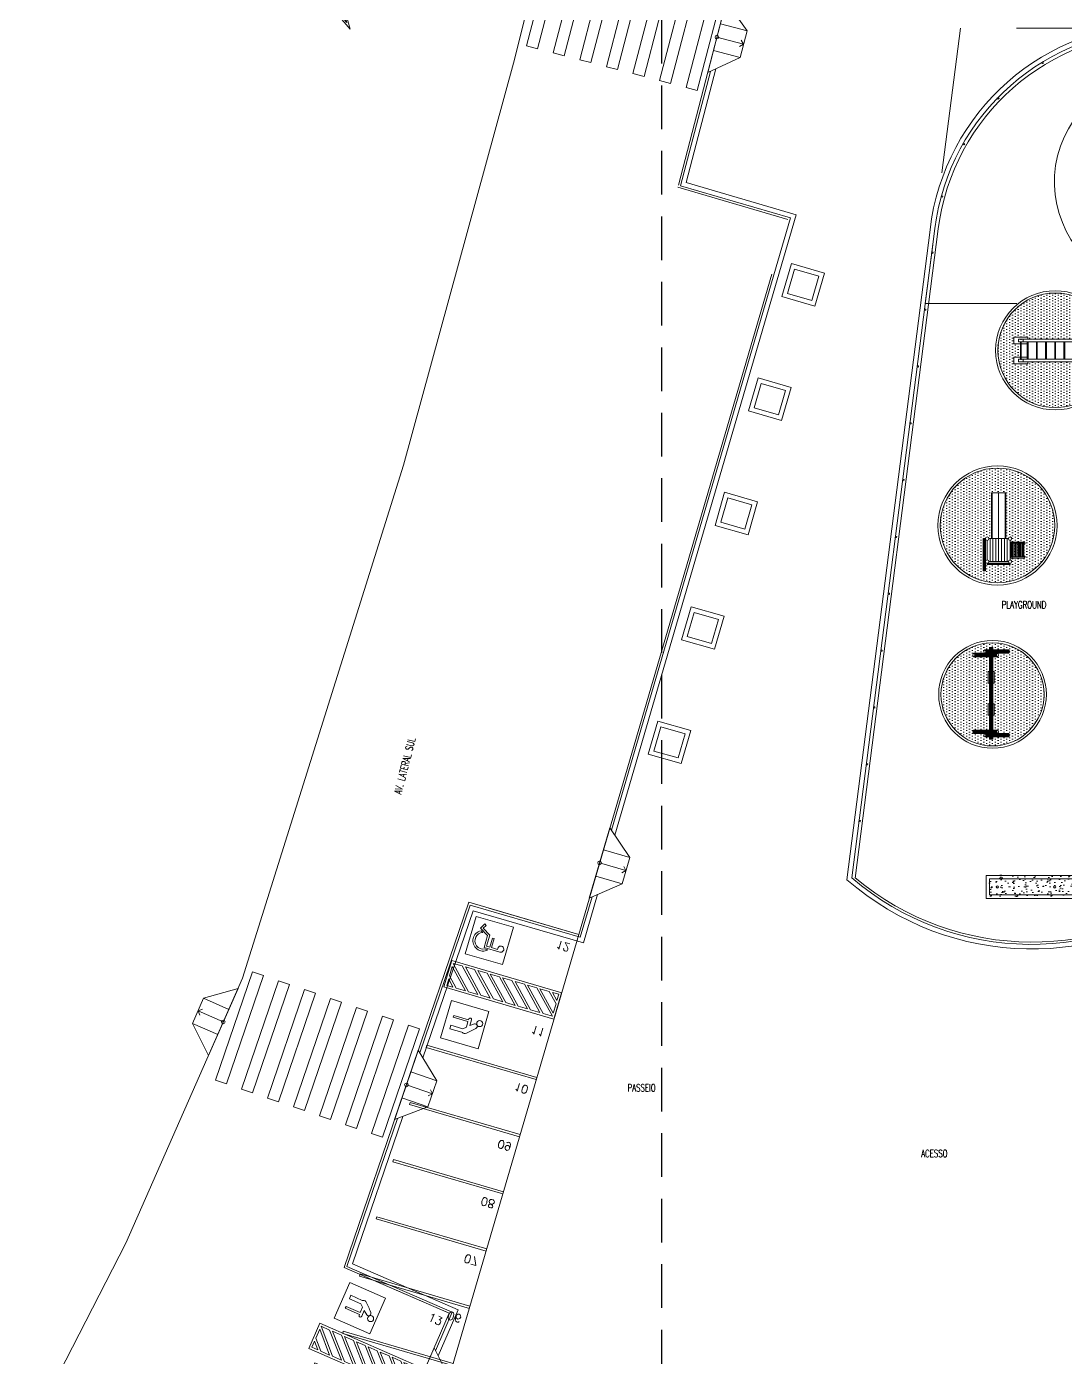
# Model space of a CAD drawing. Header units: millimetres. Extents: x 206 to 837, y 40 to 323.
# Drawn here: x 616.8 to 662.2, y 229.3 to 287.4 of the extents above; entities that cross this region are included whole.
import ezdxf
from ezdxf.enums import TextEntityAlignment as Align

# ---------------------------------------------------------------- set-up
doc = ezdxf.new("R2010")
doc.units = ezdxf.units.MM
doc.linetypes.add('HIDDEN', pattern=[9.525, 6.35, -3.175])
for name, color, linetype, lineweight in [('I-ARQ', 8, 'Continuous', 0), ('I-LAYOUT', 30, 'Continuous', 9), ('I-NORMO_ARQ', 9, 'Continuous', 0)]:
    doc.layers.add(name, color=color, linetype=linetype, lineweight=lineweight)
doc.styles.add('COTA250', font='ROMANS.SHX')
doc.styles.add('ROMANS', font='ROMANS.SHX', dxfattribs={"height": 0.25})
doc.styles.add('TOPO2', font='arial.ttf')

# ---------------------------------------------------------------- blocks, each defined once
blk = doc.blocks.new('XREF1$0$A$C1FD107CC')
at = {"layer": 'I-ARQ'}
h = blk.add_hatch(dxfattribs=at)
h.set_pattern_fill('AR-SAND', color=256, scale=0.008, style=0, double=1)
h.set_pattern_definition([(37.5, (1.33688, -2.00926), (-0.0128, 0.39153), [0, -0.308864, 0, -0.34544, 0, -0.3302]), (7.5, (1.3369, -2.00926), (0.35962, 0.57346), [0, -0.166624, 0, -0.278384, 0, -0.10668]), (327.5, (1.08694, -2.00926), (0.632794, 0.00115), [0, -0.1016, 0, -0.36576, 0, -0.47752]), (317.5, (1.08694, -2.00926), (0.610845, 0.178343), [0, -0.0508, 0, -0.239776, 0, -0.27432])])
h.paths.add_polyline_path([(0.237, 3.841), (1.187, 3.841), (1.187, -1.859), (0.237, -1.859)])
at = {"layer": 'I-ARQ', "elevation": 0.109}
blk.add_lwpolyline([(1.25, -2.009), (0.25, -2.009), (0.25, 3.991), (1.25, 3.991)], close=True, dxfattribs=at)
at = {"layer": 'I-ARQ', "linetype": 'HIDDEN', "elevation": 0.109}
blk.add_lwpolyline([(1.1, -1.859), (0.4, -1.859), (0.4, 3.841), (1.1, 3.841)], close=True, dxfattribs=at)
at = {"layer": 'I-ARQ'}
for centre, radius in [((0.75, 3.491, 0.109), 0.0508), ((0.75, 3.491, 0.109), 0.0458), ((0.75, 0.991, 0.109), 0.0508), ((0.75, 0.991, 0.109), 0.0458), ((0.75, -1.509, 0.109), 0.0508), ((0.75, -1.509, 0.109), 0.0458)]:
    blk.add_circle(centre, radius, dxfattribs=at)
blk = doc.blocks.new('A$C70E94E78')
at = {"layer": 'I-ARQ', "linetype": 'Continuous', "ltscale": 3}
for p, q in [((1.6, 1.28), (1.459, 1.138)), ((1.6, 1.28), (1.6, 0.08)), ((1.6, 1.28), (1.741, 1.138)), ((0, 0.08), (3.2, 0.08))]:
    blk.add_line(p, q, dxfattribs=at)
for points in [[(1, 1.28), (0, 0.08)], [(2.2, 0.08), (2.2, 1.28), (1, 1.28), (1, 0.08)], [(2.2, 1.28), (3.2, 0.08)]]:
    blk.add_lwpolyline(points, dxfattribs=at)
blk.add_circle((1.6, 0.08), 0.0798, dxfattribs=at)
blk = doc.blocks.new('A$C3C616FB4')
at = {"color": 0}
for points in [[(0.938, 1.125), (0.375, 1.125), (0.375, 0.916), (1.072, 0.916), (1.358, 0.42), (1.575, 0.545), (1.637, 0.437), (1.312, 0.249), (1, 0.791), (0.25, 0.791), (0.25, 1.791, -3.146264), (0.375, 1.614), (0.375, 1.225), (0.938, 1.225)], [(0.175, 1.059), (0.175, 0.843, 1.067989), (1.1, 0.468), (1.177, 0.333, -1.151299)]]:
    blk.add_lwpolyline(points, format="xyb", close=True, dxfattribs=at)
blk = doc.blocks.new('A$C293D0826')
for p, q in [((0.006, 0), (0.048, 0)), ((0.138, 0), (0.16, 0))]:
    blk.add_line(p, q)
for points in [[(0.006, 0), (0.008, 0.136, 0.152101), (0.003, 0.155, -0.324449), (0.004, 0.175, -0.029904), (0.091, 0.273, -0.842544), (0.134, 0.243), (0.102, 0.2)], [(0.102, 0.2), (0.169, 0.2, -0.9137), (0.172, 0.17), (0.16, 0.17), (0.16, 0)]]:
    blk.add_lwpolyline(points, format="xyb")
blk.add_lwpolyline([(0.138, 0), (0.138, 0.169), (0.076, 0.169), (0.047, 0.136), (0.048, 0)])
blk.add_circle((0.154, 0.298), 0.0333)
blk = doc.blocks.new('A$C440D491C')
at = {"layer": 'I-ARQ'}
for p, q in [((24.9, 5), (24.9, 0.91)), ((24.9, 5), (24.9, 0)), ((57.4, 5), (24.9, 5)), ((27.55, 5.003), (27.55, 0)), ((27.55, 5), (28.75, 5)), ((28.65, 4.903), (27.65, 3.903)), ((27.65, 4.9), (27.65, 4.61)), ((27.94, 4.9), (27.65, 4.9)), ((28.506, 4.9), (27.65, 4.044)), ((28.082, 4.9), (27.65, 4.468)), ((27.94, 4.9), (27.65, 4.61)), ((28.506, 4.9), (28.082, 4.9)), ((28.65, 4.9), (28.648, 4.9)), ((28.65, 4.9), (28.65, 4.478)), ((28.75, 5.002), (28.75, 0)), ((31.4, 5), (31.4, 0)), ((31.5, 5), (31.5, 0)), ((34, 5), (34, 0)), ((34.1, 5), (34.1, 0)), ((36.6, 5), (36.6, 0)), ((36.7, 5), (36.7, 0)), ((39.2, 5), (39.2, 0)), ((39.3, 5), (39.3, 0)), ((41.8, 5), (41.8, 0)), ((41.9, 5), (41.9, 0)), ((44.4, 5), (44.4, 0)), ((44.5, 5), (44.5, 0)), ((47, 5), (47, 0)), ((47.1, 5), (47.1, 0)), ((49.6, 5), (49.6, 0)), ((49.6, 5), (49.6, 0)), ((49.7, 5), (49.7, 0)), ((49.7, 5), (49.7, 0)), ((52.2, 5), (52.2, 0)), ((52.3, 5), (52.3, 0)), ((54.8, 5), (54.8, 0)), ((54.9, 5), (54.9, 0)), ((57.4, 5), (57.4, 0)), ((28.65, 4.478), (27.65, 3.478)), ((27.65, 4.468), (27.65, 4.044)), ((28.65, 4.337), (27.65, 3.337)), ((28.65, 4.337), (28.65, 3.913)), ((28.65, 3.913), (27.65, 2.913)), ((27.65, 3.478), (27.65, 3.903)), ((28.65, 3.771), (27.65, 2.771)), ((28.65, 3.771), (28.65, 3.347)), ((28.65, 3.347), (27.65, 2.347)), ((27.65, 2.913), (27.65, 3.337)), ((28.65, 3.206), (27.65, 2.206)), ((28.65, 3.206), (28.65, 2.781)), ((28.65, 2.781), (27.65, 1.781)), ((27.65, 2.347), (27.65, 2.771)), ((28.65, 2.64), (27.65, 1.64)), ((28.65, 2.64), (28.65, 2.216)), ((28.65, 2.216), (27.65, 1.216)), ((27.65, 1.781), (27.65, 2.206)), ((28.65, 2.074), (27.65, 1.074)), ((28.65, 2.074), (28.65, 1.65)), ((28.65, 1.65), (27.65, 0.65)), ((27.65, 1.216), (27.65, 1.64)), ((28.65, 1.508), (27.65, 0.508)), ((28.65, 1.508), (28.65, 1.084)), ((28.65, 1.084), (27.65, 0.1)), ((27.65, 0.65), (27.65, 1.074)), ((28.65, 0.943), (27.792, 0.1)), ((28.65, 0.943), (28.65, 0.519)), ((28.75, 0), (27.55, 0)), ((27.65, 0.1), (27.65, 0.508)), ((28.216, 0.1), (27.792, 0.1)), ((28.65, 0.519), (28.216, 0.1)), ((28.65, 0.377), (28.357, 0.1)), ((28.65, 0.1), (28.357, 0.1)), ((28.65, 0.377), (28.65, 0.1)), ((31.5, 0), (31.4, 0)), ((34.1, 0), (34, 0)), ((36.7, 0), (36.6, 0)), ((39.3, 0), (39.2, 0)), ((41.9, 0), (41.8, 0)), ((44.5, 0), (44.4, 0)), ((47.1, 0), (47, 0)), ((49.7, 0), (49.6, 0)), ((49.7, 0), (49.6, 0)), ((52.3, 0), (52.2, 0)), ((54.9, 0), (54.8, 0))]:
    blk.add_line(p, q, dxfattribs=at)
at = {"layer": 'I-LAYOUT'}
for points in [[(27.1, 0.484), (25.4, 0.484), (25.4, 2.184), (27.1, 2.184)], [(29.225, 0.484), (30.925, 0.484), (30.925, 2.184), (29.225, 2.184)]]:
    blk.add_lwpolyline(points, close=True, dxfattribs=at)
at = {"layer": 'I-LAYOUT', "xscale": -0.7200000006705523, "yscale": 0.7200000006705523, "zscale": 0.7200000000000001}
blk.add_blockref('A$C3C616FB4', (26.79, 0.627), dxfattribs=at)
at = {"layer": 'I-LAYOUT', "extrusion": (0, 0, -1), "xscale": 4, "yscale": 4, "zscale": -4}
blk.add_blockref('A$C293D0826', (-30.462, 0.756), dxfattribs=at)
at = {"layer": 'I-ARQ', "style": 'COTA250', "text_generation_flag": 2}
for s, p in [('12', (25.583, 4.483)), ('11', (29.446, 4.48)), ('10', (32.046, 4.48)), ('09', (34.646, 4.48)), ('08', (37.246, 4.48)), ('07', (39.846, 4.48)), ('06', (42.446, 4.48)), ('05', (45.046, 4.48)), ('04', (47.646, 4.48)), ('03', (50.246, 4.48)), ('02', (52.846, 4.48)), ('01', (55.454, 4.48))]:
    blk.add_text(s, height=0.36, rotation=270, dxfattribs=at).set_placement(p, align=Align.MIDDLE_CENTER)
blk = doc.blocks.new('A$C2D12074D')
at = {"layer": 'I-ARQ'}
for p, q in [((0, 5), (0, 0.91)), ((0, 5), (0, 0)), ((32.5, 5), (0, 5)), ((2.65, 5.003), (2.65, 0)), ((2.65, 5), (3.85, 5)), ((3.75, 4.903), (2.75, 3.903)), ((2.75, 4.9), (2.75, 4.61)), ((3.04, 4.9), (2.75, 4.9)), ((3.606, 4.9), (2.75, 4.044)), ((3.182, 4.9), (2.75, 4.468)), ((3.04, 4.9), (2.75, 4.61)), ((3.606, 4.9), (3.182, 4.9)), ((3.75, 4.9), (3.747, 4.9)), ((3.75, 4.9), (3.75, 4.478)), ((3.85, 5.002), (3.85, 0)), ((6.5, 5), (6.5, 0)), ((6.6, 5), (6.6, 0)), ((9.1, 5), (9.1, 0)), ((9.2, 5), (9.2, 0)), ((11.7, 5), (11.7, 0)), ((11.8, 5), (11.8, 0)), ((14.3, 5), (14.3, 0)), ((14.4, 5), (14.4, 0)), ((16.9, 5), (16.9, 0)), ((17, 5), (17, 0)), ((19.5, 5), (19.5, 0)), ((19.6, 5), (19.6, 0)), ((22.1, 5), (22.1, 0)), ((22.2, 5), (22.2, 0)), ((24.7, 5), (24.7, 0)), ((24.7, 5), (24.7, 0)), ((24.8, 5), (24.8, 0)), ((24.8, 5), (24.8, 0)), ((27.3, 5), (27.3, 0)), ((27.4, 5), (27.4, 0)), ((29.9, 5), (29.9, 0)), ((30, 5), (30, 0)), ((32.5, 5), (32.5, 0)), ((3.75, 4.478), (2.75, 3.478)), ((2.75, 4.468), (2.75, 4.044)), ((3.75, 4.337), (2.75, 3.337)), ((3.75, 4.337), (3.75, 3.913)), ((3.75, 3.913), (2.75, 2.913)), ((2.75, 3.478), (2.75, 3.903)), ((3.75, 3.771), (2.75, 2.771)), ((3.75, 3.771), (3.75, 3.347)), ((3.75, 3.347), (2.75, 2.347)), ((2.75, 2.913), (2.75, 3.337)), ((3.75, 3.206), (2.75, 2.206)), ((3.75, 3.206), (3.75, 2.781)), ((3.75, 2.781), (2.75, 1.781)), ((2.75, 2.347), (2.75, 2.771)), ((3.75, 2.64), (2.75, 1.64)), ((3.75, 2.64), (3.75, 2.216)), ((3.75, 2.216), (2.75, 1.216)), ((2.75, 1.781), (2.75, 2.206)), ((3.75, 2.074), (2.75, 1.074)), ((3.75, 2.074), (3.75, 1.65)), ((3.75, 1.65), (2.75, 0.65)), ((2.75, 1.216), (2.75, 1.64)), ((3.75, 1.508), (2.75, 0.508)), ((3.75, 1.508), (3.75, 1.084)), ((3.75, 1.084), (2.75, 0.1)), ((2.75, 0.65), (2.75, 1.074)), ((3.75, 0.943), (2.891, 0.1)), ((3.75, 0.943), (3.75, 0.519)), ((3.85, 0), (2.65, 0)), ((2.75, 0.1), (2.75, 0.508)), ((3.316, 0.1), (2.891, 0.1)), ((3.75, 0.519), (3.316, 0.1)), ((3.75, 0.377), (3.457, 0.1)), ((3.75, 0.1), (3.457, 0.1)), ((3.75, 0.377), (3.75, 0.1)), ((6.6, 0), (6.5, 0)), ((9.2, 0), (9.1, 0)), ((11.8, 0), (11.7, 0)), ((14.4, 0), (14.3, 0)), ((17, 0), (16.9, 0)), ((19.6, 0), (19.5, 0)), ((22.2, 0), (22.1, 0)), ((24.8, 0), (24.7, 0)), ((24.8, 0), (24.7, 0)), ((27.4, 0), (27.3, 0)), ((30, 0), (29.9, 0))]:
    blk.add_line(p, q, dxfattribs=at)
at = {"layer": 'I-LAYOUT'}
for points in [[(2.2, 0.484), (0.5, 0.484), (0.5, 2.184), (2.2, 2.184)], [(4.325, 0.484), (6.025, 0.484), (6.025, 2.184), (4.325, 2.184)]]:
    blk.add_lwpolyline(points, close=True, dxfattribs=at)
at = {"layer": 'I-LAYOUT', "extrusion": (0, 0, -1), "xscale": -4, "yscale": 4, "zscale": -4}
blk.add_blockref('A$C293D0826', (-0.963, 0.756), dxfattribs=at)
at = {"layer": 'I-LAYOUT', "xscale": 0.7200000006705523, "yscale": 0.7200000006705523, "zscale": 0.7200000006705523}
blk.add_blockref('A$C3C616FB4', (4.635, 0.627), dxfattribs=at)
at = {"layer": 'I-ARQ', "style": 'COTA250'}
for s, p in [('13', (0.477, 4.558)), ('14', (4.327, 4.56)), ('15', (7.077, 4.558)), ('16', (9.677, 4.558)), ('17', (12.277, 4.558)), ('18', (14.877, 4.558)), ('19', (17.477, 4.558)), ('20', (20.077, 4.558)), ('21', (22.677, 4.558)), ('22', (25.277, 4.558)), ('23', (27.877, 4.558)), ('24', (30.477, 4.558))]:
    blk.add_text(s, height=0.36, rotation=90, dxfattribs=at).set_placement(p, align=Align.MIDDLE_CENTER)
blk = doc.blocks.new('A$C5FAE593F')
at = {"layer": 'I-ARQ'}
for points in [[(2.489, 8.903), (2.327, 8.43), (7.059, 6.813), (7.221, 7.287)], [(2.101, 7.767), (1.939, 7.294), (6.671, 5.678), (6.833, 6.151)], [(1.713, 6.632), (1.552, 6.159), (6.283, 4.542), (6.445, 5.015)], [(1.325, 5.496), (1.164, 5.023), (5.895, 3.407), (6.057, 3.88)], [(0.937, 4.361), (0.776, 3.887), (5.507, 2.271), (5.669, 2.744)], [(0.55, 3.225), (0.388, 2.752), (5.119, 1.136), (5.281, 1.609)], [(0.162, 2.089), (0, 1.616), (4.732, 0), (4.893, 0.473)]]:
    blk.add_lwpolyline(points, close=True, dxfattribs=at)
blk = doc.blocks.new('A$C3E7E2C63')
at = {"layer": 'I-ARQ'}
for points in [[(0.09, 3), (0, 3), (0, 3.6), (0.3, 3.6), (0.3, 3.317)], [(1.08, 3), (1.17, 3), (1.17, 3.6), (0.87, 3.6), (0.87, 3.317)], [(0.3, 3.282), (0.3, 3.017)], [(0.87, 3.282), (0.87, 3.017)], [(0.09, 0.6), (0, 0.6), (0, 0), (0.3, 0), (0.3, 0.282)], [(0.3, 0.317), (0.3, 0.582)], [(1.08, 0.6), (1.17, 0.6), (1.17, 0), (0.87, 0), (0.87, 0.282)], [(0.87, 0.317), (0.87, 0.582)]]:
    blk.add_lwpolyline(points, dxfattribs=at)
for points in [[(0.09, 3.4), (0.09, 3.2), (0.21, 3.2), (0.21, 3.4)], [(0.09, 3.4), (0.09, 0.2), (0.21, 0.2), (0.21, 3.4)], [(0.21, 3.317), (0.21, 3.282), (0.96, 3.282), (0.96, 3.317)], [(0.21, 3.017), (0.21, 2.982), (0.96, 2.982), (0.96, 3.017)], [(0.96, 3.4), (0.96, 3.2), (1.08, 3.2), (1.08, 3.4)], [(0.96, 3.4), (0.96, 0.2), (1.08, 0.2), (1.08, 3.4)], [(0.21, 2.617), (0.21, 2.582), (0.96, 2.582), (0.96, 2.617)], [(0.21, 2.217), (0.21, 2.182), (0.96, 2.182), (0.96, 2.217)], [(0.21, 1.817), (0.21, 1.782), (0.96, 1.782), (0.96, 1.817)], [(0.21, 1.417), (0.21, 1.382), (0.96, 1.382), (0.96, 1.417)], [(0.21, 1.017), (0.21, 0.982), (0.96, 0.982), (0.96, 1.017)], [(0.21, 0.617), (0.21, 0.582), (0.96, 0.582), (0.96, 0.617)], [(0.09, 0.2), (0.09, 0.4), (0.21, 0.4), (0.21, 0.2)], [(0.21, 0.282), (0.21, 0.317), (0.96, 0.317), (0.96, 0.282)], [(0.96, 0.2), (0.96, 0.4), (1.08, 0.4), (1.08, 0.2)]]:
    blk.add_lwpolyline(points, close=True, dxfattribs=at)
blk = doc.blocks.new('A$C1955152B')
at = {"layer": 'I-ARQ'}
h = blk.add_hatch(dxfattribs=at)
h.set_pattern_fill('DOTS', color=256, scale=2, style=0)
h.set_pattern_definition([(0, (0.1, 0.1), (0.0625, 0.125), [0, -0.125])])
h.paths.add_polyline_path([(0.1, 2.6, 1), (5.1, 2.6, 1)])
h.paths.add_polyline_path([(3.103, 1.402), (3.193, 1.402), (3.193, 0.802), (2.893, 0.802), (2.893, 1.085), (2.323, 1.085), (2.323, 0.802), (2.023, 0.802), (2.023, 1.402), (2.113, 1.402), (2.113, 3.802), (2.023, 3.802), (2.023, 4.402), (2.323, 4.402), (2.323, 4.12), (2.893, 4.12), (2.893, 4.402), (3.193, 4.402), (3.193, 3.802), (3.103, 3.802)], flags=16)
h.paths.add_polyline_path([(2.983, 3.385), (2.233, 3.385), (2.233, 3.42), (2.983, 3.42)], flags=0)
h.paths.add_polyline_path([(2.983, 3.02), (2.983, 2.985), (2.233, 2.985), (2.233, 3.02)], flags=0)
h.paths.add_polyline_path([(2.983, 3.785), (2.233, 3.785), (2.233, 3.82), (2.983, 3.82)], flags=0)
h.paths.add_polyline_path([(3.103, 4.002), (2.983, 4.002), (2.983, 4.202), (3.103, 4.202)], flags=0)
h.paths.add_polyline_path([(2.983, 2.62), (2.983, 2.585), (2.233, 2.585), (2.233, 2.62)], flags=0)
h.paths.add_polyline_path([(2.983, 2.22), (2.983, 2.185), (2.233, 2.185), (2.233, 2.22)], flags=0)
h.paths.add_polyline_path([(2.233, 4.002), (2.113, 4.002), (2.113, 4.202), (2.233, 4.202)], flags=0)
h.paths.add_polyline_path([(2.983, 1.82), (2.983, 1.785), (2.233, 1.785), (2.233, 1.82)], flags=0)
h.paths.add_polyline_path([(2.983, 1.42), (2.983, 1.385), (2.233, 1.385), (2.233, 1.42)], flags=0)
h.paths.add_polyline_path([(3.103, 1.202), (3.103, 1.002), (2.983, 1.002), (2.983, 1.202)], flags=0)
h.paths.add_polyline_path([(2.233, 1.202), (2.233, 1.002), (2.113, 1.002), (2.113, 1.202)], flags=0)
for radius in [2.6, 2.5]:
    blk.add_circle((2.6, 2.6), radius, dxfattribs=at)
blk.add_blockref('A$C3E7E2C63', (2.023, 0.802), dxfattribs=at)
blk = doc.blocks.new('A$C789133D2')
at = {"layer": 'I-ARQ'}
for p, q in [((0, 1.725), (0, 1.825)), ((0, 1.825), (1.4, 1.825)), ((0, 1.82), (1.4, 1.82)), ((0, 1.814), (1.4, 1.814)), ((0, 1.808), (1.4, 1.808)), ((0, 1.8), (1.4, 1.8)), ((0, 1.79), (1.4, 1.79)), ((0, 1.775), (1.4, 1.775)), ((0, 1.76), (1.4, 1.76)), ((0, 1.75), (1.4, 1.75)), ((0, 1.742), (1.4, 1.742)), ((1.4, 1.725), (1.4, 1.825)), ((0, 1.736), (1.4, 1.736)), ((0, 1.73), (1.4, 1.73)), ((0, 1.725), (1.4, 1.725)), ((0.325, 1.65), (0.275, 1.65)), ((0.275, 0.65), (0.275, 1.65)), ((0.279, 1.65), (0.279, 0.65)), ((0.283, 1.65), (0.283, 0.65)), ((0.29, 1.65), (0.29, 0.65)), ((0.3, 1.65), (0.3, 0.65)), ((0.31, 1.65), (0.31, 0.65)), ((0.317, 1.65), (0.317, 0.65)), ((0.321, 1.65), (0.321, 0.65)), ((0.325, 0.65), (0.325, 1.65)), ((0.4, 1.575), (0.4, 0.725)), ((1.4, 1.525), (0.4, 1.525)), ((1.4, 1.4), (0.4, 1.4)), ((1.4, 1.275), (0.4, 1.275)), ((1.325, 1.65), (0.475, 1.65)), ((1.4, 0.725), (1.4, 1.575)), ((1.4, 1.46), (3.4, 1.46)), ((1.4, 1.435), (3.4, 1.435)), ((3.4, 1.45), (3.4, 1.46)), ((3.4, 0.85), (3.4, 1.45)), ((0.275, 0.65), (0.325, 0.65)), ((1.4, 1.15), (0.4, 1.15)), ((1.4, 1.025), (0.4, 1.025)), ((1.4, 0.9), (0.4, 0.9)), ((1.4, 0.775), (0.4, 0.775)), ((1.325, 0.65), (0.475, 0.65)), ((0.55, 0.6), (0.55, 0.05)), ((0.6, 0.65), (0.6, 0.6)), ((0.6, 0.6), (1.2, 0.6)), ((0.6, 0.59), (1.2, 0.59)), ((0.6, 0.59), (0.6, 0.54)), ((1.2, 0.65), (1.2, 0.6)), ((1.2, 0.561), (1.2, 0.59)), ((1.25, 0.6), (1.25, 0.05)), ((1.4, 1.15), (3.4, 1.15)), ((1.4, 0.865), (3.4, 0.865)), ((1.4, 0.84), (3.4, 0.84)), ((3.4, 0.85), (3.4, 0.84)), ((0.6, 0.54), (1.2, 0.54)), ((0.6, 0.53), (1.2, 0.53)), ((0.6, 0.53), (0.6, 0.48)), ((0.6, 0.48), (1.2, 0.48)), ((0.6, 0.47), (1.2, 0.47)), ((0.6, 0.47), (0.6, 0.42)), ((0.6, 0.42), (1.2, 0.42)), ((0.6, 0.41), (1.2, 0.41)), ((0.6, 0.41), (0.6, 0.405)), ((0.6, 0.405), (0.6, 0.36)), ((0.6, 0.36), (1.2, 0.36)), ((0.6, 0.35), (1.2, 0.35)), ((0.6, 0.35), (0.6, 0.34)), ((0.6, 0.34), (0.6, 0.3)), ((0.6, 0.3), (1.2, 0.3)), ((0.6, 0.29), (0.6, 0.24)), ((0.6, 0.29), (1.2, 0.29)), ((0.6, 0.24), (1.2, 0.24)), ((0.6, 0.225), (0.6, 0.21)), ((0.6, 0.225), (1.2, 0.225)), ((0.6, 0.21), (0.6, 0.175)), ((0.6, 0.175), (1.2, 0.175)), ((0.6, 0.162), (1.2, 0.162)), ((0.6, 0.162), (0.6, 0.112)), ((0.6, 0.112), (1.2, 0.112)), ((0.6, 0.1), (1.2, 0.1)), ((0.6, 0.1), (0.6, 0.05)), ((0.6, 0.05), (1.2, 0.05)), ((0.65, 0.53), (0.65, 0.54)), ((0.65, 0.48), (0.65, 0.47)), ((0.65, 0.42), (0.65, 0.41)), ((0.65, 0.36), (0.65, 0.35)), ((0.65, 0.3), (0.65, 0.29)), ((0.65, 0.24), (0.65, 0.225)), ((0.65, 0.175), (0.65, 0.162)), ((0.65, 0.112), (0.65, 0.1)), ((1.15, 0.54), (1.15, 0.53)), ((1.15, 0.48), (1.15, 0.47)), ((1.15, 0.42), (1.15, 0.41)), ((1.15, 0.36), (1.15, 0.35)), ((1.15, 0.3), (1.15, 0.29)), ((1.15, 0.24), (1.15, 0.225)), ((1.15, 0.175), (1.15, 0.162)), ((1.15, 0.112), (1.15, 0.1)), ((1.2, 0.561), (1.2, 0.54)), ((1.2, 0.53), (1.2, 0.48)), ((1.2, 0.47), (1.2, 0.42)), ((1.2, 0.41), (1.2, 0.36)), ((1.2, 0.35), (1.2, 0.3)), ((1.2, 0.29), (1.2, 0.24)), ((1.2, 0.175), (1.2, 0.225)), ((1.2, 0.162), (1.2, 0.112)), ((1.2, 0.1), (1.2, 0.05))]:
    blk.add_line(p, q, dxfattribs=at)
for centre in [(0.4, 1.65), (1.4, 1.65), (0.4, 0.65), (1.4, 0.65)]:
    blk.add_circle(centre, 0.075, dxfattribs=at)
for centre, start, end in [((0.6, 0.6), 90.00013, 270.00013), ((0.6, 0.6), 348.46317, 0.00013), ((1.2, 0.6), 180.00013, 191.53709), ((1.2, 0.6), 270.00013, 90.00013), ((0.6, 0.05), 180.00013, 0.00013), ((1.2, 0.05), 180.00013, 0.00013)]:
    blk.add_arc(centre, 0.05, start, end, dxfattribs=at)
blk = doc.blocks.new('A$C65DC5946')
at = {"layer": 'I-ARQ'}
h = blk.add_hatch(dxfattribs=at)
h.set_pattern_fill('DOTS', color=256, scale=2, style=0)
h.set_pattern_definition([(0, (0.1, 0.1), (0.0625, 0.125), [0, -0.125])])
h.paths.add_polyline_path([(0.1, 2.6, 1), (5.1, 2.6, 1)])
h.paths.add_polyline_path([(3.426, 3.75), (3.926, 3.75, -1), (4.026, 3.75), (4.026, 3.2, -0.414214), (3.976, 3.15), (4.101, 3.15, -1), (4.251, 3.15), (4.301, 3.15), (4.301, 2.15), (4.251, 2.15, -0.414214), (4.176, 2.075), (4.576, 2.075), (4.576, 1.975), (3.176, 1.975), (3.176, 2.075, -0.414214), (3.101, 2.15, -0.414213), (3.176, 2.225), (3.176, 2.34), (1.176, 2.34), (1.176, 2.35), (1.176, 2.95), (1.176, 2.96), (3.176, 2.96), (3.176, 3.075, -0.414214), (3.101, 3.15, -0.999999), (3.251, 3.15), (3.376, 3.15, -0.414214), (3.326, 3.2), (3.326, 3.75, -1)], flags=16)
h.paths.add_polyline_path([(3.926, 3.7), (3.926, 3.688), (3.976, 3.688), (3.976, 3.638), (3.926, 3.638), (3.926, 3.625), (3.976, 3.625), (3.976, 3.59), (3.976, 3.575), (3.926, 3.575), (3.926, 3.56), (3.976, 3.56), (3.976, 3.51), (3.926, 3.51), (3.926, 3.5), (3.976, 3.5), (3.976, 3.46), (3.976, 3.45), (3.926, 3.45), (3.926, 3.44), (3.976, 3.44), (3.976, 3.395), (3.976, 3.39), (3.926, 3.39), (3.926, 3.38), (3.976, 3.38), (3.976, 3.33), (3.926, 3.33), (3.926, 3.32), (3.976, 3.32), (3.976, 3.27), (3.926, 3.27), (3.926, 3.26), (3.976, 3.26), (3.976, 3.21), (3.927, 3.21, 0.050382), (3.926, 3.2), (3.426, 3.2, 0.050382), (3.425, 3.21), (3.376, 3.21), (3.376, 3.24), (3.376, 3.26), (3.426, 3.26), (3.426, 3.27), (3.376, 3.27), (3.376, 3.32), (3.426, 3.32), (3.426, 3.33), (3.376, 3.33), (3.376, 3.38), (3.426, 3.38), (3.426, 3.39), (3.376, 3.39), (3.376, 3.44), (3.426, 3.44), (3.426, 3.45), (3.376, 3.45), (3.376, 3.5), (3.426, 3.5), (3.426, 3.51), (3.376, 3.51), (3.376, 3.56), (3.426, 3.56), (3.426, 3.575), (3.376, 3.575), (3.376, 3.625), (3.426, 3.625), (3.426, 3.638), (3.376, 3.638), (3.376, 3.688), (3.426, 3.688), (3.426, 3.7)], flags=0)
for radius in [2.6, 2.5]:
    blk.add_circle((2.6, 2.6), radius, dxfattribs=at)
at = {"layer": 'I-ARQ', "rotation": 180}
blk.add_blockref('A$C789133D2', (4.576, 3.8), dxfattribs=at)
blk = doc.blocks.new('A$C063B7C71')
at = {"layer": 'I-ARQ'}
for p, q in [((0.25, 0.876), (0.25, 1.558)), ((0.255, 0.876), (0.255, 1.565)), ((0.265, 0.876), (0.265, 1.577)), ((0.285, 0.876), (0.285, 1.591)), ((0.323, 0.876), (0.323, 1.601)), ((0.365, 0.876), (0.365, 1.591)), ((0.385, 0.876), (0.385, 1.576)), ((0.395, 0.876), (0.395, 1.565)), ((0.4, 0.876), (0.4, 1.558)), ((3.6, 0.876), (3.6, 1.557)), ((3.605, 0.876), (3.605, 1.542)), ((3.615, 0.876), (3.615, 1.532)), ((3.635, 0.876), (3.635, 1.521)), ((3.68, 0.876), (3.68, 1.515)), ((3.715, 0.876), (3.715, 1.522)), ((3.735, 0.876), (3.735, 1.532)), ((3.745, 0.876), (3.745, 1.543)), ((3.75, 0.876), (3.75, 1.555)), ((4, 0.876), (0, 0.876)), ((0, 0.726), (0, 0.876)), ((4, 0.871), (0, 0.871)), ((4, 0.861), (0, 0.861)), ((4, 0.841), (0, 0.841)), ((4, 0.804), (0, 0.804)), ((4, 0.761), (0, 0.761)), ((4, 0.741), (0, 0.741)), ((4, 0.731), (0, 0.731)), ((4, 0.726), (0, 0.726)), ((0.1, 0.876), (0.1, 1.081)), ((0.1, 0.044), (0.1, 0.726)), ((0.105, 0.876), (0.105, 1.066)), ((0.105, 0.036), (0.105, 0.726)), ((0.115, 0.876), (0.115, 1.056)), ((0.115, 0.025), (0.115, 0.726)), ((0.135, 0.876), (0.135, 1.045)), ((0.135, 0.01), (0.135, 0.726)), ((0.173, 1.124), (0.173, 1.124)), ((0.173, 0.876), (0.173, 1.039)), ((0.173, 0.001), (0.173, 0.726)), ((0.215, 0.876), (0.215, 1.045)), ((0.215, 0.01), (0.215, 0.726)), ((0.235, 0.876), (0.235, 1.056)), ((0.235, 0.025), (0.235, 0.726)), ((0.245, 0.876), (0.245, 1.066)), ((0.245, 0.036), (0.245, 0.726)), ((0.25, 0.044), (0.25, 0.726)), ((0.255, 0.544), (0.255, 0.726)), ((0.265, 0.554), (0.265, 0.726)), ((0.285, 0.565), (0.285, 0.726)), ((0.327, 0.571), (0.327, 0.726)), ((0.365, 0.565), (0.365, 0.726)), ((0.385, 0.554), (0.385, 0.726)), ((0.395, 0.544), (0.395, 0.726)), ((0.4, 0.529), (0.4, 0.726)), ((1.05, 0.926), (1.05, 0.876)), ((1.55, 0.926), (1.05, 0.926)), ((1.05, 0.726), (1.05, 0.676)), ((1.55, 0.676), (1.05, 0.676)), ((1.55, 0.926), (1.55, 0.876)), ((1.55, 0.726), (1.55, 0.676)), ((2.45, 0.926), (2.45, 0.876)), ((2.95, 0.926), (2.45, 0.926)), ((2.45, 0.726), (2.45, 0.676)), ((2.95, 0.676), (2.45, 0.676)), ((2.95, 0.926), (2.95, 0.876)), ((2.95, 0.726), (2.95, 0.676)), ((3.6, 0.526), (3.6, 0.726)), ((3.605, 0.544), (3.605, 0.726)), ((3.615, 0.555), (3.615, 0.726)), ((3.635, 0.565), (3.635, 0.726)), ((3.676, 0.571), (3.676, 0.726)), ((3.715, 0.565), (3.715, 0.726)), ((3.735, 0.554), (3.735, 0.726)), ((3.745, 0.544), (3.745, 0.726)), ((3.75, 0.034), (3.75, 0.726)), ((3.755, 0.025), (3.755, 0.726)), ((3.756, 0.876), (3.756, 1.065)), ((3.765, 0.016), (3.765, 0.726)), ((3.766, 0.876), (3.766, 1.055)), ((3.785, 0.006), (3.785, 0.726)), ((3.786, 0.876), (3.786, 1.045)), ((3.828, 0.876), (3.828, 1.039)), ((3.829, 0), (3.829, 0.726)), ((3.865, 0.876), (3.865, 1.045)), ((3.865, 0.007), (3.865, 0.726)), ((3.885, 0.876), (3.885, 1.056)), ((3.885, 0.017), (3.885, 0.726)), ((3.895, 0.876), (3.895, 1.066)), ((3.895, 0.027), (3.895, 0.726)), ((3.9, 0.876), (3.9, 1.081)), ((3.9, 0.039), (3.9, 0.726)), ((4, 0.726), (4, 0.876))]:
    blk.add_line(p, q, dxfattribs=at)
for centre in [(1.075, 0.801), (1.525, 0.801), (2.475, 0.801), (2.925, 0.801)]:
    blk.add_circle(centre, 0.01, dxfattribs=at)
blk.add_ellipse((0.325, 1.514), major_axis=(0.0754, 0.0433), ratio=0.994024, start_param=0.003319, end_param=2.089836, dxfattribs=at)
for centre, major_axis, ratio in [((3.675, 1.558), (-0.075, -0.0006), 0.57483), ((0.175, 1.081), (-0.075, 0), 0.569144), ((0.325, 0.529), (-0.075, 0), 0.569144)]:
    blk.add_ellipse(centre, major_axis=major_axis, ratio=ratio, dxfattribs=at)
at = {"layer": 'I-ARQ', "extrusion": (0, 0, -1)}
for centre in [(3.825, 1.081), (3.675, 0.529)]:
    blk.add_ellipse(centre, major_axis=(0.075, 0), ratio=0.569144, dxfattribs=at)
for centre, major_axis, ratio, start_param, end_param in [((0.175, 0.087), (-0.0754, 0.0433), 0.994018, 3.144919, 5.231426), ((3.825, 0.043), (0.0759, 0.0006), 0.563077, 6.38969, 9.235131)]:
    blk.add_ellipse(centre, major_axis=major_axis, ratio=ratio, start_param=start_param, end_param=end_param, dxfattribs=at)
blk = doc.blocks.new('A$C574B3051')
at = {"layer": 'I-ARQ'}
h = blk.add_hatch(dxfattribs=at)
h.set_pattern_fill('DOTS', color=256, scale=2, style=0)
h.set_pattern_definition([(0, (0.1, 0.1), (0.0625, 0.125), [0, -0.125])])
h.paths.add_polyline_path([(0.1, 2.35, 1), (4.6, 2.35, 1)])
edge = h.paths.add_edge_path(flags=0)
edge.add_ellipse((3.98, 2.563), major_axis=(0.075, 0), ratio=0.569144, start_angle=339.36873, end_angle=540, ccw=False)
edge.add_line((4.051, 2.548), (4.051, 2.366))
edge.add_line((4.051, 2.366), (4.056, 2.366))
edge.add_line((4.056, 2.366), (4.056, 2.562))
edge = h.paths.add_edge_path(flags=0)
edge.add_ellipse((4.131, 2.01), major_axis=(0.075, 0), ratio=0.569144, start_angle=271.15843, end_angle=381.03939)
edge.add_ellipse((4.131, 2.01), major_axis=(0.075, 0), ratio=0.569144, start_angle=21.03939, end_angle=36.86982)
edge.add_ellipse((4.131, 2.01), major_axis=(0.075, 0), ratio=0.569144, start_angle=36.86982, end_angle=57.76897)
edge.add_ellipse((4.131, 2.01), major_axis=(0.075, 0), ratio=0.569144, start_angle=57.76897, end_angle=88.84142)
edge.add_ellipse((4.131, 2.01), major_axis=(0.075, 0), ratio=0.569144, start_angle=88.84142, end_angle=122.23086)
edge.add_ellipse((4.131, 2.01), major_axis=(0.075, 0), ratio=0.569144, start_angle=122.23086, end_angle=143.13)
edge.add_ellipse((4.131, 2.01), major_axis=(0.075, 0), ratio=0.569144, start_angle=143.13, end_angle=158.9604)
edge.add_ellipse((4.131, 2.01), major_axis=(0.075, 0), ratio=0.569144, start_angle=158.9604, end_angle=179.99992)
edge.add_ellipse((4.131, 2.01), major_axis=(0.075, 0), ratio=0.569144, start_angle=179.99992, end_angle=271.15843)
edge = h.paths.add_edge_path(flags=0)
edge.add_line((4.306, 2.361), (4.306, 2.216))
edge.add_line((4.306, 2.216), (4.056, 2.216))
edge.add_line((4.056, 2.216), (4.056, 1.534))
edge.add_ellipse((3.981, 1.578), major_axis=(0.0754, 0.0433), ratio=0.994024, start_angle=293.75842, end_angle=299.73877, ccw=False)
edge.add_ellipse((3.981, 1.578), major_axis=(0.0754, 0.0433), ratio=0.994024, start_angle=283.78241, end_angle=293.75842, ccw=False)
edge.add_ellipse((3.981, 1.578), major_axis=(0.0754, 0.0433), ratio=0.994024, start_angle=267.53306, end_angle=283.78241, ccw=False)
edge.add_ellipse((3.981, 1.578), major_axis=(0.0754, 0.0433), ratio=0.994024, start_angle=241.31141, end_angle=267.53306, ccw=False)
edge.add_ellipse((3.981, 1.578), major_axis=(0.0754, 0.0433), ratio=0.994024, start_angle=180.19017, end_angle=241.31141, ccw=False)
edge.add_line((3.921, 1.515), (3.921, 1.515))
edge.add_ellipse((3.981, 1.578), major_axis=(0.0754, 0.0433), ratio=0.994024, start_angle=180.19017, end_angle=241.31141, ccw=False)
edge.add_line((3.906, 1.534), (3.906, 2.216))
edge.add_line((3.906, 2.216), (3.256, 2.216))
edge.add_line((3.256, 2.216), (3.256, 2.166))
edge.add_line((3.256, 2.166), (2.756, 2.166))
edge.add_line((2.756, 2.166), (2.756, 2.216))
edge.add_line((2.756, 2.216), (1.856, 2.216))
edge.add_line((1.856, 2.216), (1.856, 2.166))
edge.add_line((1.856, 2.166), (1.356, 2.166))
edge.add_line((1.356, 2.166), (1.356, 2.216))
edge.add_line((1.356, 2.216), (0.705, 2.216))
edge.add_line((0.705, 2.216), (0.705, 1.534))
edge.add_ellipse((0.63, 1.534), major_axis=(0.075, 0.0006), ratio=0.57483, start_angle=142.77367, end_angle=360, ccw=False)
edge.add_line((0.56, 1.548), (0.56, 2.216))
edge.add_line((0.56, 2.216), (0.555, 2.216))
edge.add_line((0.555, 2.216), (0.555, 2.011))
edge.add_ellipse((0.48, 2.01), major_axis=(-0.075, 0), ratio=0.569144, start_angle=179.74168, end_angle=180.25823, ccw=False)
edge.add_ellipse((0.48, 2.01), major_axis=(-0.075, 0), ratio=0.569144, start_angle=0.00007, end_angle=179.74168, ccw=False)
edge.add_line((0.405, 2.01), (0.405, 2.216))
edge.add_line((0.405, 2.216), (0.306, 2.216))
edge.add_line((0.306, 2.216), (0.306, 2.361))
edge.add_line((0.306, 2.361), (4.306, 2.361))
h.paths.add_polyline_path([(2.771, 2.287, -0.097907), (2.771, 2.291, -1), (2.791, 2.291, -0.097905), (2.79, 2.287), (3.221, 2.287, -0.097907), (3.221, 2.291, -1), (3.241, 2.291, -0.821649), (3.221, 2.287), (2.79, 2.287, -0.669857), (2.771, 2.287), (1.84, 2.287, -0.669857), (1.821, 2.287), (1.39, 2.287, -0.821651), (1.371, 2.291, -1), (1.391, 2.291, -0.097905), (1.39, 2.287), (1.821, 2.287, -0.097907), (1.821, 2.291, -1), (1.841, 2.291, -0.097905), (1.84, 2.287)], flags=0)
edge = h.paths.add_edge_path(flags=0)
edge.add_ellipse((4.131, 3.004), major_axis=(-0.0754, 0.0433), ratio=0.994018, start_angle=343.67306, end_angle=353.74087, ccw=False)
edge.add_ellipse((4.131, 3.004), major_axis=(-0.0754, 0.0433), ratio=0.994018, start_angle=327.34694, end_angle=343.67306, ccw=False)
edge.add_ellipse((4.131, 3.004), major_axis=(-0.0754, 0.0433), ratio=0.994018, start_angle=298.74723, end_angle=327.34694, ccw=False)
edge.add_ellipse((4.131, 3.004), major_axis=(-0.0754, 0.0433), ratio=0.994018, start_angle=272.46678, end_angle=298.74723, ccw=False)
edge.add_ellipse((4.131, 3.004), major_axis=(-0.0754, 0.0433), ratio=0.994018, start_angle=256.21753, end_angle=272.46678, ccw=False)
edge.add_ellipse((4.131, 3.004), major_axis=(-0.0754, 0.0433), ratio=0.994018, start_angle=246.24162, end_angle=256.21753, ccw=False)
edge.add_ellipse((4.131, 3.004), major_axis=(-0.0754, 0.0433), ratio=0.994018, start_angle=240.26136, end_angle=246.24162)
edge.add_ellipse((4.131, 3.004), major_axis=(-0.0754, 0.0433), ratio=0.994018, start_angle=246.24162, end_angle=256.21753)
edge.add_ellipse((4.131, 3.004), major_axis=(-0.0754, 0.0433), ratio=0.994018, start_angle=256.21753, end_angle=272.46678)
edge.add_ellipse((4.131, 3.004), major_axis=(-0.0754, 0.0433), ratio=0.994018, start_angle=272.46678, end_angle=298.74723)
edge.add_ellipse((4.131, 3.004), major_axis=(-0.0754, 0.0433), ratio=0.994018, start_angle=298.74723, end_angle=327.34694)
edge.add_ellipse((4.131, 3.004), major_axis=(-0.0754, 0.0433), ratio=0.994018, start_angle=327.34694, end_angle=343.67306)
edge.add_ellipse((4.131, 3.004), major_axis=(-0.0754, 0.0433), ratio=0.994018, start_angle=343.67306, end_angle=353.74087)
edge.add_ellipse((4.131, 3.004), major_axis=(-0.0754, 0.0433), ratio=0.994018, start_angle=353.74087, end_angle=359.80944, ccw=False)
edge = h.paths.add_edge_path(flags=0)
edge.add_ellipse((0.63, 2.563), major_axis=(-0.075, 0), ratio=0.569144, start_angle=158.5597, end_angle=175.91961, ccw=False)
edge.add_ellipse((0.63, 2.563), major_axis=(-0.075, 0), ratio=0.569144, start_angle=142.88879, end_angle=158.5597, ccw=False)
edge.add_ellipse((0.63, 2.563), major_axis=(-0.075, 0), ratio=0.569144, start_angle=122.0595, end_angle=142.88879, ccw=False)
edge.add_ellipse((0.63, 2.563), major_axis=(-0.075, 0), ratio=0.569144, start_angle=89.25482, end_angle=122.0595, ccw=False)
edge.add_ellipse((0.63, 2.563), major_axis=(-0.075, 0), ratio=0.569144, start_angle=57.59728, end_angle=89.25482, ccw=False)
edge.add_ellipse((0.63, 2.563), major_axis=(-0.075, 0), ratio=0.569144, start_angle=36.62725, end_angle=57.59728, ccw=False)
edge.add_ellipse((0.63, 2.563), major_axis=(-0.075, 0), ratio=0.569144, start_angle=20.63127, end_angle=36.62725, ccw=False)
edge.add_ellipse((0.63, 2.563), major_axis=(-0.075, 0), ratio=0.569144, start_angle=-175.91946, end_angle=20.63127, ccw=False)
edge.add_line((0.555, 2.564), (0.555, 2.562))
edge.add_ellipse((0.63, 2.563), major_axis=(-0.075, 0), ratio=0.569144, start_angle=-175.91946, end_angle=20.63127)
edge.add_ellipse((0.63, 2.563), major_axis=(-0.075, 0), ratio=0.569144, start_angle=175.91961, end_angle=184.08054, ccw=False)
edge = h.paths.add_edge_path(flags=0)
edge.add_line((4.051, 1.526), (4.051, 1.526))
edge.add_ellipse((3.981, 1.578), major_axis=(0.0754, 0.0433), ratio=0.994024, start_angle=293.75842, end_angle=299.73877, ccw=False)
edge.add_ellipse((3.981, 1.578), major_axis=(0.0754, 0.0433), ratio=0.994024, start_angle=283.78241, end_angle=293.75842)
edge = h.paths.add_edge_path(flags=16)
edge.add_line((2.756, 2.366), (2.756, 2.416))
edge.add_line((2.756, 2.416), (3.256, 2.416))
edge.add_line((3.256, 2.416), (3.256, 2.366))
edge.add_line((3.256, 2.366), (3.906, 2.366))
edge.add_line((3.906, 2.366), (3.905, 2.563))
edge.add_line((3.905, 2.563), (3.905, 2.563))
edge.add_ellipse((3.98, 2.563), major_axis=(0.075, 0), ratio=0.569144, start_angle=339.36873, end_angle=540, ccw=False)
edge.add_line((4.056, 2.568), (4.056, 3.048))
edge.add_ellipse((4.131, 3.004), major_axis=(-0.0754, 0.0433), ratio=0.994018, start_angle=353.74087, end_angle=359.80944)
edge.add_ellipse((4.131, 3.004), major_axis=(-0.0754, 0.0433), ratio=0.994018, start_angle=343.67306, end_angle=353.74087)
edge.add_ellipse((4.131, 3.004), major_axis=(-0.0754, 0.0433), ratio=0.994018, start_angle=327.34694, end_angle=343.67306, ccw=False)
edge.add_ellipse((4.131, 3.004), major_axis=(-0.0754, 0.0433), ratio=0.994018, start_angle=298.74723, end_angle=327.34694, ccw=False)
edge.add_ellipse((4.131, 3.004), major_axis=(-0.0754, 0.0433), ratio=0.994018, start_angle=272.46678, end_angle=298.74723, ccw=False)
edge.add_ellipse((4.131, 3.004), major_axis=(-0.0754, 0.0433), ratio=0.994018, start_angle=256.21753, end_angle=272.46678)
edge.add_ellipse((4.131, 3.004), major_axis=(-0.0754, 0.0433), ratio=0.994018, start_angle=246.24162, end_angle=256.21753, ccw=False)
edge.add_ellipse((4.131, 3.004), major_axis=(-0.0754, 0.0433), ratio=0.994018, start_angle=240.26136, end_angle=246.24162, ccw=False)
edge.add_line((4.206, 3.048), (4.206, 2.366))
edge.add_line((4.206, 2.366), (4.306, 2.366))
edge.add_line((4.306, 2.366), (4.306, 2.216))
edge.add_line((4.306, 2.216), (4.206, 2.216))
edge.add_line((4.206, 2.216), (4.206, 2.005))
edge.add_ellipse((4.131, 2.01), major_axis=(0.075, 0), ratio=0.569144, start_angle=271.15843, end_angle=381.03939, ccw=False)
edge.add_ellipse((4.131, 2.01), major_axis=(0.075, 0), ratio=0.569144, start_angle=179.99992, end_angle=271.15843, ccw=False)
edge.add_ellipse((4.131, 2.01), major_axis=(0.075, 0), ratio=0.569144, start_angle=158.9604, end_angle=179.99992)
edge.add_line((4.056, 2.01), (4.056, 2.216))
edge.add_line((4.056, 2.216), (3.256, 2.216))
edge.add_line((3.256, 2.216), (3.256, 2.166))
edge.add_line((3.256, 2.166), (2.756, 2.166))
edge.add_line((2.756, 2.166), (2.756, 2.216))
edge.add_line((2.756, 2.216), (1.856, 2.216))
edge.add_line((1.856, 2.216), (1.856, 2.166))
edge.add_line((1.856, 2.166), (1.356, 2.166))
edge.add_line((1.356, 2.166), (1.356, 2.216))
edge.add_line((1.356, 2.216), (0.705, 2.216))
edge.add_line((0.705, 2.216), (0.705, 1.534))
edge.add_ellipse((0.63, 1.534), major_axis=(0.075, 0.0006), ratio=0.57483, start_angle=142.77367, end_angle=360, ccw=False)
edge.add_line((0.555, 1.537), (0.555, 2.003))
edge.add_ellipse((0.48, 2.01), major_axis=(-0.075, 0), ratio=0.569144, start_angle=0.00007, end_angle=179.74168)
edge.add_ellipse((0.48, 2.01), major_axis=(-0.075, 0), ratio=0.569144, start_angle=-21.03939, end_angle=0.00007)
edge.add_line((0.405, 2.01), (0.405, 2.216))
edge.add_line((0.405, 2.216), (0.306, 2.216))
edge.add_line((0.306, 2.216), (0.306, 2.366))
edge.add_line((0.306, 2.366), (0.405, 2.366))
edge.add_line((0.405, 2.366), (0.405, 3.056))
edge.add_ellipse((0.481, 3.049), major_axis=(0.0759, 0.0006), ratio=0.563077, start_angle=158.02268, end_angle=173.89774)
edge.add_ellipse((0.481, 3.049), major_axis=(0.0759, 0.0006), ratio=0.563077, start_angle=142.61845, end_angle=158.02268)
edge.add_ellipse((0.481, 3.049), major_axis=(0.0759, 0.0006), ratio=0.563077, start_angle=122.01339, end_angle=142.61845, ccw=False)
edge.add_ellipse((0.481, 3.049), major_axis=(0.0759, 0.0006), ratio=0.563077, start_angle=92.94563, end_angle=122.01339, ccw=False)
edge.add_ellipse((0.481, 3.049), major_axis=(0.0759, 0.0006), ratio=0.563077, start_angle=58.41277, end_angle=92.94563, ccw=False)
edge.add_ellipse((0.481, 3.049), major_axis=(0.0759, 0.0006), ratio=0.563077, start_angle=38.1607, end_angle=58.41277)
edge.add_ellipse((0.481, 3.049), major_axis=(0.0759, 0.0006), ratio=0.563077, start_angle=10.86597, end_angle=23.49554)
edge.add_line((0.555, 3.059), (0.555, 2.568))
edge.add_ellipse((0.63, 2.563), major_axis=(-0.075, 0), ratio=0.569144, start_angle=-175.91946, end_angle=20.63127)
edge.add_line((0.705, 2.572), (0.705, 2.566))
edge.add_ellipse((0.63, 2.563), major_axis=(-0.075, 0), ratio=0.569144, start_angle=175.91961, end_angle=184.08054, ccw=False)
edge.add_ellipse((0.63, 2.563), major_axis=(-0.075, 0), ratio=0.569144, start_angle=158.5597, end_angle=175.91961)
edge.add_line((0.705, 2.557), (0.705, 2.366))
edge.add_line((0.705, 2.366), (1.356, 2.366))
edge.add_line((1.356, 2.366), (1.356, 2.416))
edge.add_line((1.356, 2.416), (1.856, 2.416))
edge.add_line((1.856, 2.416), (1.856, 2.366))
edge.add_line((1.856, 2.366), (2.756, 2.366))
for radius in [2.35, 2.25]:
    blk.add_circle((2.35, 2.35), radius, dxfattribs=at)
at = {"layer": 'I-ARQ', "rotation": 180}
blk.add_blockref('A$C063B7C71', (4.306, 3.092), dxfattribs=at)
blk = doc.blocks.new('norte2')
for p, q in [((159.71, 261.59), (158.74, 257.22)), ((158.84, 257.12), (159.71, 261.02)), ((160.68, 257.22), (159.71, 261.59)), ((159.71, 261.02), (160.58, 257.12)), ((156.86, 259.11), (158.14, 257.09)), ((158.88, 257.82), (156.86, 259.11)), ((157.06, 258.9), (158.21, 257.1)), ((160.55, 257.82), (162.57, 259.1)), ((160.56, 257.76), (162.37, 258.9)), ((162.57, 259.1), (161.28, 257.09)), ((158.74, 257.22), (154.37, 256.25)), ((154.94, 256.25), (158.84, 257.12)), ((160.58, 257.12), (164.48, 256.25)), ((165.05, 256.25), (160.68, 257.22)), ((154.37, 256.25), (158.74, 255.28)), ((158.84, 255.38), (154.94, 256.25)), ((164.48, 256.25), (160.58, 255.38)), ((160.68, 255.28), (165.05, 256.25)), ((158.14, 255.41), (156.85, 253.39)), ((157.06, 253.59), (158.86, 254.74)), ((158.74, 255.28), (159.71, 250.91)), ((159.71, 251.48), (158.84, 255.38)), ((160.58, 255.38), (159.71, 251.48)), ((159.71, 250.91), (160.68, 255.28)), ((161.22, 255.4), (162.37, 253.6)), ((161.28, 255.41), (162.57, 253.39)), ((156.85, 253.39), (158.87, 254.68)), ((162.57, 253.39), (160.55, 254.68))]:
    blk.add_line(p, q)
for points in [[(160.58, 257.12), (159.71, 261.02), (159.71, 256.25)], [(158.74, 257.22), (157.06, 258.9), (158.86, 257.76)], [(160.68, 257.22), (161.22, 257.1), (162.37, 258.9)], [(158.84, 257.12), (154.94, 256.25), (159.71, 256.25)], [(159.71, 251.48), (159.71, 256.25), (158.84, 255.38)], [(160.58, 255.38), (164.48, 256.25), (159.71, 256.25)], [(158.74, 255.28), (157.06, 253.59), (158.2, 255.4)], [(162.37, 253.6), (160.68, 255.28), (160.56, 254.74)]]:
    blk.add_solid(points)
at = {"style": 'TOPO2', "oblique": 360, "width": 1}
blk.add_text('N', height=0.994, rotation=360, dxfattribs=at).set_placement((159.1, 262.18))
blk = doc.blocks.new('CERCA')
at = {"layer": 'I-ARQ'}
blk.add_lwpolyline([(-0.025, 0), (0.025, 0), (0.025, -0.06), (-0.025, -0.06)], close=True, dxfattribs=at)

msp = doc.modelspace()

# ---------------------------------------------------------------- linework, layer by layer
at = {"linetype": 'HIDDEN', "ltscale": 0.3}
msp.add_lwpolyline([(644.545, 303.79), (779.432, 303.79), (779.432, 188.6), (644.545, 188.6)], close=True, dxfattribs=at)
at = {"layer": 'I-ARQ'}
for p, q in [((645.269, 280.451), (647.355, 288.455)), ((645.365, 280.423), (646.666, 285.414)), ((645.608, 280.561), (646.902, 285.525)), ((645.608, 280.561), (650.413, 279.156)), ((645.241, 280.355), (650.04, 278.952)), ((645.365, 280.423), (650.164, 279.02)), ((650.164, 279.02), (642.352, 252.305)), ((650.413, 279.156), (642.498, 252.089)), ((656.251, 278.504), (652.623, 250.145)), ((656.46, 278.561), (652.835, 250.226)), ((656.609, 278.542), (652.983, 250.207)), ((649.341, 276.56), (640.919, 247.758)), ((630.679, 233.22), (636.12, 249.162)), ((636.12, 249.162), (630.679, 233.22)), ((640.919, 247.758), (636.12, 249.162)), ((641.501, 249.394), (640.986, 247.634)), ((641.74, 249.498), (641.122, 247.386)), ((633.984, 242.594), (636.183, 249.039)), ((634.119, 242.371), (636.311, 248.793)), ((640.986, 247.634), (636.183, 249.039)), ((641.122, 247.386), (636.311, 248.793)), ((631.052, 233.384), (633.247, 239.816)), ((630.804, 233.274), (633.004, 239.723)), ((630.804, 233.274), (635.396, 231.277)), ((631.052, 233.384), (635.659, 231.38)), ((634.664, 229.595), (635.396, 231.277)), ((634.781, 229.363), (635.659, 231.38))]:
    msp.add_line(p, q, dxfattribs=at)
at = {"layer": 'I-ARQ', "linetype": 'HIDDEN'}
for p, q in [((657.577, 287.292), (656.042, 275.292)), ((666.379, 287.292), (657.577, 287.292)), ((688.617, 275.292), (656.042, 275.292))]:
    msp.add_line(p, q, dxfattribs=at)
at = {"layer": 'I-ARQ', "flags": 128}
msp.add_lwpolyline([(629.169, 300.313), (635.812, 300.049), (637.206, 299.536), (638.849, 298.191), (640.592, 295.81), (638.073, 285.778), (633.272, 268.236), (626.247, 245.846), (621.151, 234.279), (614.431, 221.206), (608.653, 211.46), (605.848, 207.583), (599.676, 199.366), (591.967, 189.194), (585.667, 182.025), (579.795, 176.872), (573.192, 172.751)], dxfattribs=at)
at = {"layer": 'I-ARQ'}
for points in [[(651.23, 275.172), (649.789, 275.587), (650.204, 277.029), (651.646, 276.613)], [(651.093, 275.42), (650.036, 275.724), (650.341, 276.781), (651.398, 276.477)], [(649.771, 270.181), (648.329, 270.597), (648.745, 272.038), (650.186, 271.622)], [(649.634, 270.429), (648.577, 270.733), (648.882, 271.79), (649.939, 271.486)], [(648.311, 265.19), (646.87, 265.606), (647.285, 267.047), (648.727, 266.631)], [(648.174, 265.438), (647.117, 265.742), (647.422, 266.799), (648.479, 266.495)], [(646.852, 260.199), (645.41, 260.615), (645.826, 262.056), (647.267, 261.64)], [(646.715, 260.447), (645.658, 260.751), (645.963, 261.808), (647.02, 261.504)], [(645.392, 255.208), (643.951, 255.624), (644.366, 257.065), (645.808, 256.649)], [(645.255, 255.456), (644.198, 255.76), (644.503, 256.817), (645.56, 256.513)]]:
    msp.add_lwpolyline(points, close=True, dxfattribs=at)
for centre, radius, start, end in [((666.379, 277.292), 10.2, 89.53425, 173.17404), ((666.379, 277.292), 10, 90, 172.7083), ((666.379, 277.292), 9.85, 90, 172.7083), ((666.379, 280.592), 4.7, 89.2534, 335.23205), ((660.692, 259.401), 12.279, 228.91726, 28.94712), ((660.692, 259.401), 12.079, 229.42277, 28.94712), ((660.692, 259.401), 11.979, 229.96448, 28.94712)]:
    msp.add_arc(centre, radius, start, end, dxfattribs=at)

# ---------------------------------------------------------------- block references
for name, p, rotation in [('A$C5FAE593F', (638.29, 291.244), 274.2545198633669), ('A$C70E94E78', (647.278, 288.476), 255.3949947854808), ('CERCA', (661.151, 285.816), 31.51966357126628), ('CERCA', (659.205, 284.258), 45.8436084797486), ('CERCA', (657.705, 282.266), 60.16755335028171), ('CERCA', (656.743, 279.966), 74.49149820702738), ('CERCA', (656.325, 277.504), 82.70829715980386), ('A$C1955152B', (659.114, 275.842), 270), ('CERCA', (656.008, 275.024), 82.70829715980386), ('CERCA', (655.69, 272.544), 82.70829715980386), ('CERCA', (655.373, 270.064), 82.70829715980386), ('A$C65DC5946', (656.597, 268.202), 270), ('CERCA', (655.056, 267.585), 82.70829715980386), ('CERCA', (654.738, 265.105), 82.70829715980386), ('CERCA', (654.421, 262.625), 82.70829715980386), ('CERCA', (654.104, 260.145), 82.70829715980386), ('A$C574B3051', (656.63, 260.579), 270), ('CERCA', (653.787, 257.665), 82.70829715980386), ('CERCA', (653.469, 255.186), 82.70829715980386), ('CERCA', (653.152, 252.706), 82.70829715980386), ('A$C70E94E78', (642.203, 252.436), 253.6996506317056), ('XREF1$0$A$C1FD107CC', (660.705, 250.581, -0.109), 270), ('A$C5FAE593F', (625.068, 246.126), 270), ('A$C70E94E78', (633.841, 242.731), 251.1573733787301), ('A$C70E94E78', (634.533, 229.744), 246.4881375295979)]:
    msp.add_blockref(name, p, dxfattribs=dict(at, rotation=rotation))
at = {"layer": 'I-ARQ', "ltscale": 2, "xscale": -1, "rotation": 66.22292517577824}
msp.add_blockref('A$C70E94E78', (626.124, 245.37), dxfattribs=at)
at = {"layer": 'I-LAYOUT'}
for name, p, rotation in [('A$C440D491C', (643.108, 273.061), 253.6996506391844), ('A$C2D12074D', (630.679, 233.22), 246.4881375269411)]:
    msp.add_blockref(name, p, dxfattribs=dict(at, rotation=rotation))
at = {"layer": 'I-NORMO_ARQ', "xscale": 0.5789862501062926, "yscale": 0.5789862501062926, "zscale": 0.5789862501062926, "rotation": 298.1908503122948}
msp.add_blockref('norte2', (455.038, 301.389), dxfattribs=at)

# ---------------------------------------------------------------- texts
at = {"layer": 'I-NORMO_ARQ', "style": 'ROMANS', "width": 0.7}
for s, p in [('PLAYGROUND', (660.355, 262.142)), ('PASSEIO', (643.663, 241.066)), ('ACESSO', (656.439, 238.201))]:
    msp.add_text(s, height=0.32, dxfattribs=at).set_placement(p, align=Align.MIDDLE_CENTER)
msp.add_text('AV. LATERAL SUL', height=0.32, rotation=75.62222, dxfattribs=at).set_placement((633.171, 253.848, -836))

doc.saveas('drawing.dxf')
